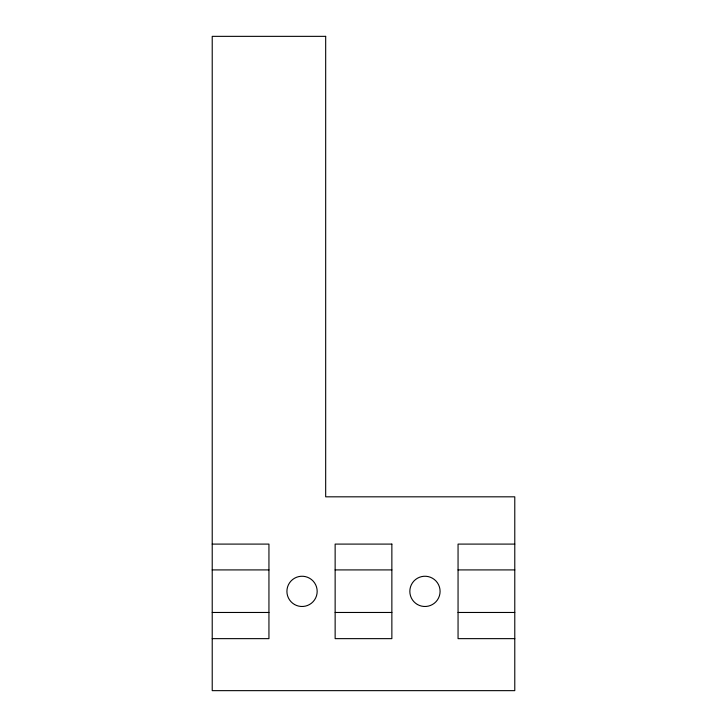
<?xml version="1.0" encoding="UTF-8"?>
<svg xmlns="http://www.w3.org/2000/svg" width="727" height="727" viewBox="0 0 727 727"><rect width="100%" height="100%" fill="white"/><g stroke="black" fill="none" stroke-linecap="round" stroke-linejoin="round"><path stroke-width="1.09" d="M212.22 544.096L268.945 544.096L268.945 638.642L212.22 638.642M514.78 544.096L458.055 544.096L458.055 638.642L514.78 638.642M212.22 569.913L268.945 569.913M335.138 569.913L391.862 569.913M458.055 569.913L514.78 569.913M212.22 612.47L268.945 612.47M335.138 612.47L391.862 612.47M458.055 612.47L514.78 612.47M325.678 36.35L212.22 36.35L212.22 690.65L514.78 690.65L514.78 496.823L325.678 496.823L325.678 36.35M391.862 544.096L335.138 544.096L335.138 638.642L391.862 638.642L391.862 544.096M294.48 604.473A15.131 15.131 0 0 0 317.172 591.369A15.131 15.131 0 0 0 294.48 578.265A15.131 15.131 0 0 0 294.48 604.473M417.398 604.473A15.131 15.131 0 0 0 440.089 591.369A15.131 15.131 0 0 0 417.398 578.265A15.131 15.131 0 0 0 417.398 604.473"/></g></svg>
